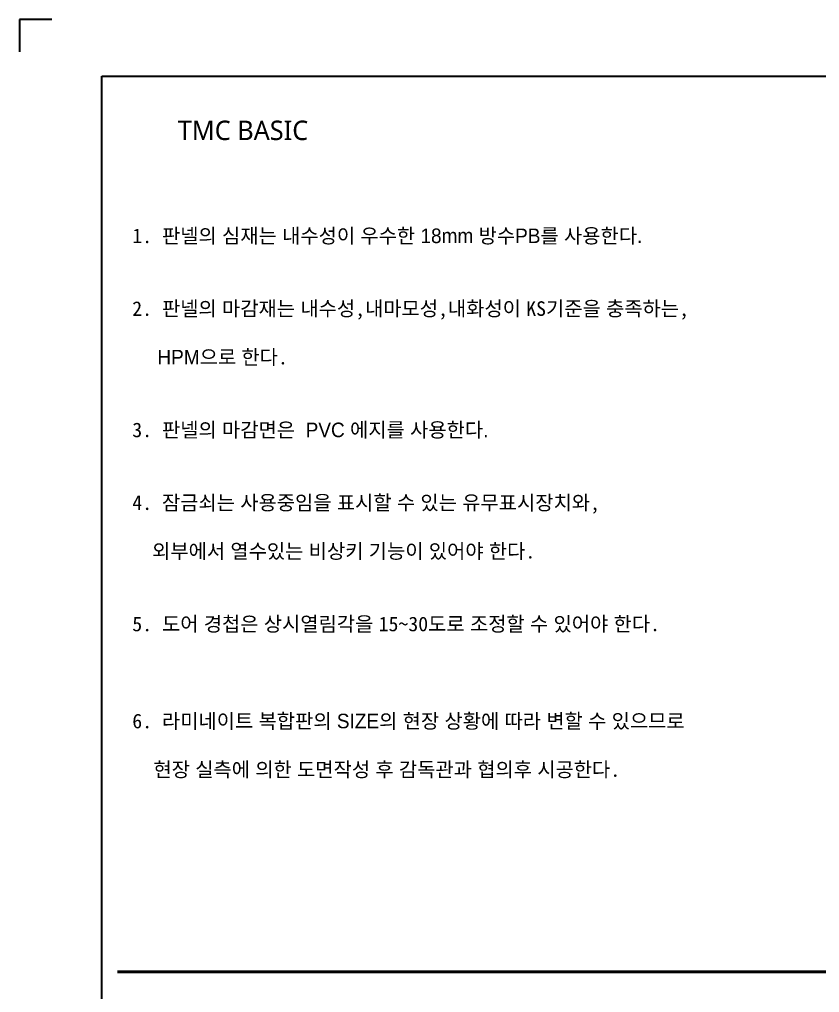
# Model space of a CAD drawing. Extents: x -256 to 8104, y -176 to 5714.
# Drawn here: x -256 to 2219, y 2705 to 5714 of the extents above; entities that cross this region are included whole.
import ezdxf
from ezdxf.enums import TextEntityAlignment as Align

# ---------------------------------------------------------------- set-up
doc = ezdxf.new("R2010")
doc.units = 0
doc.header["$LTSCALE"] = 30
doc.layers.get('0').update_dxf_attribs({"linetype": 'CONTINUOUS'})
doc.layers.add('jac text', color=7, linetype='CONTINUOUS')
doc.layers.add('TIT', color=3, linetype='CONTINUOUS')
doc.styles.add('돋움', font='malgun.ttf')

# ---------------------------------------------------------------- blocks, each defined once
blk = doc.blocks.new('BASIC_14', base_point=(138473.5, 213.7))
at = {"color": 2}
for p, q in [((138217.6, 5928), (138217.6, 5828)), ((138217.6, 5928), (138217.6, 5828)), ((138217.6, 5928), (138217.6, 5828)), ((138317.6, 5928), (138217.6, 5928)), ((138217.6, 5928), (138217.6, 5828))]:
    blk.add_line(p, q, dxfattribs=at)
for points in [[(138472.8, 5752.1), (145725.1, 5752.1), (145725.1, 213.8), (138472.8, 213.8)], [(138472.8, 5752.1), (145725.1, 5752.1), (145725.1, 213.8), (138472.8, 213.8)], [(138472.8, 5752.1), (146454.7, 5752.1), (146454.7, 213.8), (138472.8, 213.8)]]:
    blk.add_lwpolyline(points, close=True, dxfattribs=at)
at = {"color": 8, "const_width": 10}
blk.add_lwpolyline([(138520.9, 2983), (144305.4, 2983)], dxfattribs=at)
at = {"layer": 'jac text', "insert": (138566.7, 3580.9), "char_height": 45, "attachment_point": 7}
blk.add_mtext('1. {\\F굴림;판넬의 심재는 내수성이 우수한 18mm 방수PB를 사용한다.    \\P     \\P}\\P2. {\\F굴림;판넬의 마감재는 내수성},{\\F굴림;내마모성},{\\F굴림;내화성이 }KS{\\F굴림;기준을 충족하는},\\P \\P  {\\F굴림; HPM으로 한다}. \\P\\P\\P3. {\\F굴림;판넬의 마감면은  PVC 에지를 사용한다.\\P\\P}\\P4. {\\F굴림;잠금쇠는 사용중임을 표시할 수 있는 유무표시장치와}, \\P\\P  {\\F굴림;외부에서 열수있는 비상키 기능이 있어야 한다}.\\P\\P\\P5. {\\F굴림;도어 경첩은 상시열림각을 }15~30{\\F굴림;도로 조정할 수 있어야 한다}.\\P\\P\\P\\P6. {\\F굴림;라미네이트 복합판의 SIZE의 현장 상황에 따라 변할 수 있으므로 \\P\\P    현장 실측에 의한 도면작성 후 감독관과 협의후 시공한다}. ', dxfattribs=at)
at = {"layer": 'TIT', "style": '돋움'}
blk.add_text('TMC BASIC', height=60, dxfattribs=at).set_placement((139110.9, 5555.1), align=Align.RIGHT)

msp = doc.modelspace()

# ---------------------------------------------------------------- block references
msp.add_blockref('BASIC_14', (0, 0))

doc.saveas('drawing.dxf')
